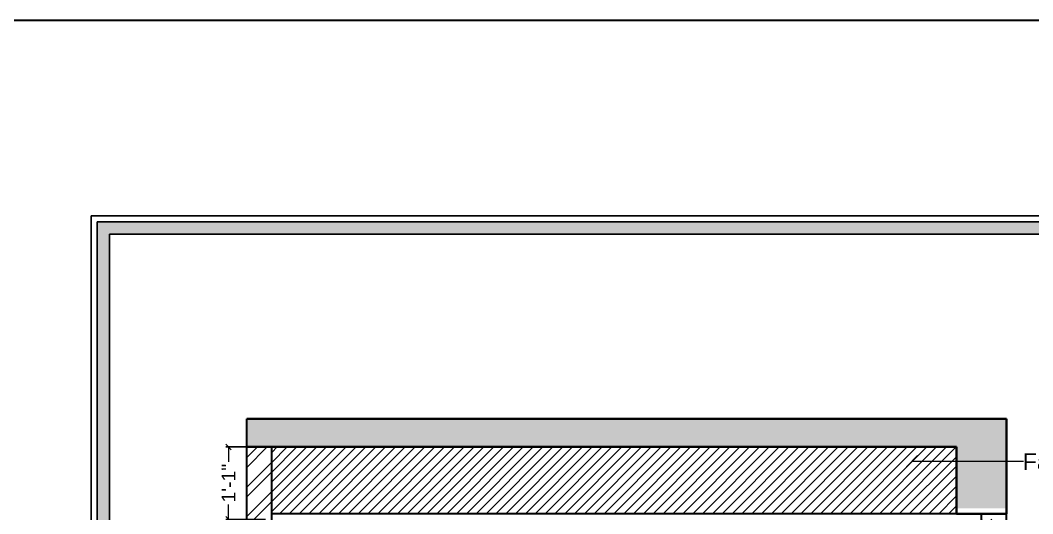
# Model space of a CAD drawing. Header units: millimetres. Extents: x 56222 to 3066687, y -650199 to -121287.
# Drawn here: x 149500.3 to 149682.2, y -182528.1 to -182439.4 of the extents above; entities that cross this region are included whole.
import ezdxf

# ---------------------------------------------------------------- set-up
doc = ezdxf.new("R2010")
doc.units = ezdxf.units.MM
doc.header["$MEASUREMENT"] = 0
doc.header["$PDMODE"] = 35
doc.layers.get('Defpoints').update_dxf_attribs({"color": 220})
for name, color, linetype, lineweight in [('dim05', 1, 'Continuous', 13), ('LABALLING', 1, 'Continuous', 25), ('NAME PLATE', 7, 'Continuous', 25), ('wall', 7, 'Continuous', 30), ('XX~SLAB ( BEAM )~ ( DIM )', 7, 'Continuous', 9)]:
    doc.layers.add(name, color=color, linetype=linetype, lineweight=lineweight)
doc.layers.add('hatch', color=253, linetype='Continuous', lineweight=0, transparency=0.4)
doc.styles.add('Aerial', font='arial.ttf')
doc.styles.add('Arial', font='arial.ttf')
doc.styles.get("Standard").update_dxf_attribs({"font": 'arial.ttf', "height": 6})
doc.dimstyles.new('ISO-25', dxfattribs={"dimtxt": 2.5, "dimasz": 1, "dimexe": 0.5, "dimexo": 1, "dimtad": 0, "dimdec": 1, "dimlunit": 4, "dimtxsty": 'Standard', "dimblk": 'OBLIQUE', "dimcen": 2.5, "dimclrd": 1, "dimclre": 1, "dimclrt": 5, "dimadec": 0, "dimazin": 0, "dimtfac": 1, "dimtdec": 1, "dimtmove": 0, "dimatfit": 3, "dimfxl": 1, "dimlwd": -1, "dimarcsym": 0})
doc.dimstyles.new('NEW ', dxfattribs={"dimtxt": 3, "dimasz": 2, "dimexe": 1, "dimexo": 1, "dimgap": 0.089996, "dimtad": 0, "dimtoh": 1, "dimzin": 3, "dimdsep": 46, "dimlunit": 4, "dimtxsty": 'Aerial', "dimblk": 'OBLIQUE', "dimcen": 0.089996, "dimdle": 1, "dimclrd": 252, "dimclre": 252, "dimclrt": 7, "dimadec": 0, "dimazin": 1, "dimtfac": 1, "dimtdec": 0, "dimtofl": 0, "dimtmove": 1, "dimatfit": 3, "dimldrblk": 'OBLIQUE', "dimfxl": 1, "dimtolj": 1, "dimtzin": 0, "dimlwd": 5, "dimlwe": 5, "dimarcsym": 0})

# ---------------------------------------------------------------- blocks, each defined once
blk = doc.blocks.new('_Oblique')
at = {"layer": 'wall', "color": 0, "lineweight": -2}
blk.add_line((-0.5, -0.5), (0.5, 0.5), dxfattribs=at)
blk = doc.blocks.new('*D710')
at = {"layer": 'Defpoints', "color": 0, "lineweight": 25, "transparency": 16777216}
for p in [(149537.69, -182516.07), (149545.47, -182516.07), (149545.35, -182529.07)]:
    blk.add_point(p, dxfattribs=at)
at = {"layer": 'dim05', "color": 1, "linetype": 'Continuous', "lineweight": -2, "transparency": 16777216}
for p, q in [((149544.47, -182516.07), (149537.19, -182516.07)), ((149544.35, -182529.07), (149537.19, -182529.07))]:
    blk.add_line(p, q, dxfattribs=at)
at = {"layer": 'dim05', "color": 1, "linetype": 'Continuous', "transparency": 16777216}
for p, q in [((149537.69, -182516.07), (149537.69, -182518.74)), ((149537.69, -182529.07), (149537.69, -182526.4))]:
    blk.add_line(p, q, dxfattribs=at)
at = {"layer": 'dim05', "color": 1, "transparency": 16777216}
for p, rotation in [((149537.69, -182516.07), 90), ((149537.69, -182529.07), 270)]:
    blk.add_blockref('_Oblique', p, dxfattribs=dict(at, rotation=rotation))
at = {"layer": 'dim05', "color": 5, "lineweight": 25, "transparency": 16777216, "insert": (149537.69, -182522.57), "char_height": 2.5, "attachment_point": 5, "rotation": 90, "style": 'Arial'}
blk.add_mtext('1\'-1"', dxfattribs=at)

msp = doc.modelspace()

# ---------------------------------------------------------------- hatches: boundary and pattern name
at = {"layer": 'hatch'}
h = msp.add_hatch(dxfattribs=at)
h.set_pattern_fill('AR-CONC', color=256, scale=0.5)
h.set_pattern_definition([(50, (4314.1245, -4452.8364), (3.586300913, -0.313760675), [0.375, -4.125]), (355, (4314.1245, -4452.8364), (-0.69375667, 3.76096067), [0.3, -3.3]), (100.4514445, (4314.4234, -4452.8626), (2.892544234, 3.447199955), [0.31870096, -3.50571056]), (46.1842, (4314.1245, -4451.8364), (5.33620665, -0.8275964), [0.5625, -6.1875]), (96.6356355, (4314.569, -4451.9054), (4.67330973, 4.870593), [0.47805171, -5.2585688]), (351.184164, (4314.1245, -4451.8364), (4.67330973, 4.870593), [0.45, -4.95]), (21, (4314.6245, -4452.0864), (2.98453526, -2.013094453), [0.375, -4.125]), (326, (4314.6245, -4452.0864), (1.21657666, 3.625750225), [0.3, -3.3]), (71.4514447, (4314.8732, -4452.254), (4.201111884, 1.612655764), [0.31870095, -3.50571056]), (37.5, (4314.1245, -4452.8364), (0.0607992766, 1.664469269), [0, -3.26, 0, -3.35, 0, -3.3125]), (7.5, (4314.1245, -4452.8364), (1.315347687, 1.97205856), [0, -1.91, 0, -3.185, 0, -1.2625]), (327.5, (4313.0095, -4452.8364), (2.669112181, -0.112774359), [0, -1.25, 0, -3.9, 0, -5.175]), (317.5, (4312.5095, -4452.8364), (2.915930847, 0.500524912), [0, -1.625, 0, -2.59, 0, -3.675])])
h.paths.add_polyline_path([(149668.472, -182516.067), (149668.472, -182527.067), (149677.472, -182527.067), (149677.472, -182511.007), (149540.972, -182511.007), (149540.972, -182516.067)])
at = {"layer": 'hatch', "ltscale": 10}
h = msp.add_hatch(dxfattribs=at)
h.set_pattern_fill('ANSI32', color=256, scale=10, style=0)
h.set_pattern_definition([(45, (4314.1245, -4450.3063), (-2.65165043, 2.65165043), []), (45, (4315.8923, -4450.3063), (-2.65165043, 2.65165043), [])])
h.paths.add_polyline_path([(149540.972, -182640.067), (149545.472, -182640.067), (149545.472, -182516.067), (149540.972, -182516.067)])
h.paths.add_polyline_path([(149672.972, -182640.067), (149677.472, -182640.067), (149677.472, -182529.067), (149672.972, -182529.067)])
at = {"layer": 'hatch', "linetype": 'Continuous', "lineweight": 25}
h = msp.add_hatch(dxfattribs=at)
h.set_pattern_fill('ANSI31', color=6, scale=10)
h.set_pattern_definition([(45, (-4547.0359, -214.1136), (-0.8838834765, 0.8838834765), [])])
h.paths.add_polyline_path([(149668.472, -182516.067), (149545.472, -182516.067), (149545.351, -182528.067), (149668.351, -182528.067)])
at = {"layer": 'NAME PLATE', "true_color": 0xd39e00}
h = msp.add_hatch(color=42, dxfattribs=at)
h.paths.add_polyline_path([(149514.097, -182475.633), (149514.097, -182695.653), (149826.68, -182695.653), (149826.68, -182475.633)])
h.paths.add_polyline_path([(149516.291, -182477.827), (149824.486, -182477.827), (149824.486, -182693.459), (149516.291, -182693.459)], flags=16)

# ---------------------------------------------------------------- linework, layer by layer
at = {"color": 6, "lineweight": 30}
msp.add_line((149672.972, -182528.067), (149545.351, -182528.067), dxfattribs=at)
at = {"layer": 'dim05', "color": 1, "lineweight": 35}
for p, q in [((149677.472, -182511.007), (149540.972, -182511.007)), ((149677.472, -182511.007), (149677.472, -182528.067)), ((149668.472, -182516.067), (149540.972, -182516.067)), ((149668.472, -182528.067), (149668.472, -182516.067)), ((149668.472, -182528.067), (149677.472, -182528.067))]:
    msp.add_line(p, q, dxfattribs=at)
at = {"layer": 'NAME PLATE', "color": 42, "true_color": 0xd39e00}
for points in [[(149513, -182474.536), (149827.777, -182474.536), (149827.777, -182696.75), (149513, -182696.75)], [(149514.097, -182475.633), (149826.68, -182475.633), (149826.68, -182695.653), (149514.097, -182695.653)], [(149516.291, -182477.827), (149824.486, -182477.827), (149824.486, -182693.459), (149516.291, -182693.459)]]:
    msp.add_lwpolyline(points, close=True, dxfattribs=at)
at = {"layer": 'wall', "lineweight": 30}
for p, q in [((149540.972, -182640.067), (149540.972, -182513.127)), ((149545.472, -182640.067), (149545.472, -182516.067)), ((149677.472, -182640.067), (149677.472, -182525.289)), ((149672.972, -182640.067), (149672.972, -182528.067))]:
    msp.add_line(p, q, dxfattribs=at)
at = {"layer": 'XX~SLAB ( BEAM )~ ( DIM )', "color": 242, "lineweight": 30, "true_color": 0xcd2027}
msp.add_line((149540.972, -182516.067), (149540.972, -182511.007), dxfattribs=at)
at = {"layer": 'XX~SLAB ( BEAM )~ ( DIM )', "color": 85, "lineweight": 30, "true_color": 0x58ba48}
msp.add_lwpolyline([(148899.01, -182439.392), (150086.898, -182439.392), (150086.898, -182960.106), (148899.01, -182960.106)], close=True, dxfattribs=at)

# ---------------------------------------------------------------- texts
at = {"layer": 'LABALLING', "lineweight": 5, "ltscale": 4, "insert": (149680.355, -182517.185), "char_height": 3, "attachment_point": 1}
msp.add_mtext('False ceiling', dxfattribs=at)

# ---------------------------------------------------------------- dimensions: what is measured, and where the dimension line sits
at = {"layer": 'dim05', "color": 27, "lineweight": 25, "true_color": 0x7d5120}
dim = msp.add_linear_dim(base=(149537.687, -182516.067), p1=(149545.351, -182529.067), p2=(149545.472, -182516.067), angle=90, dimstyle='ISO-25', override={"dimdec": 0, "dimtxsty": 'Arial', "dimtmove": 1}, dxfattribs=at)
dim.commit()
dim.dimension.update_dxf_attribs({"geometry": '*D710', "text_midpoint": (149537.687, -182522.567)})

# ---------------------------------------------------------------- leaders
at = {"layer": 'LABALLING', "lineweight": 5, "ltscale": 2}
msp.add_leader([(149660.464, -182518.623), (149680.5, -182518.623)], dimstyle='NEW ', override={"dimexe": 7, "dimexo": 7, "dimclrd": 1, "dimfxl": 200, "dimfxlon": 1, "dimarcsym": 2}, dxfattribs=at)

doc.saveas('drawing.dxf')
